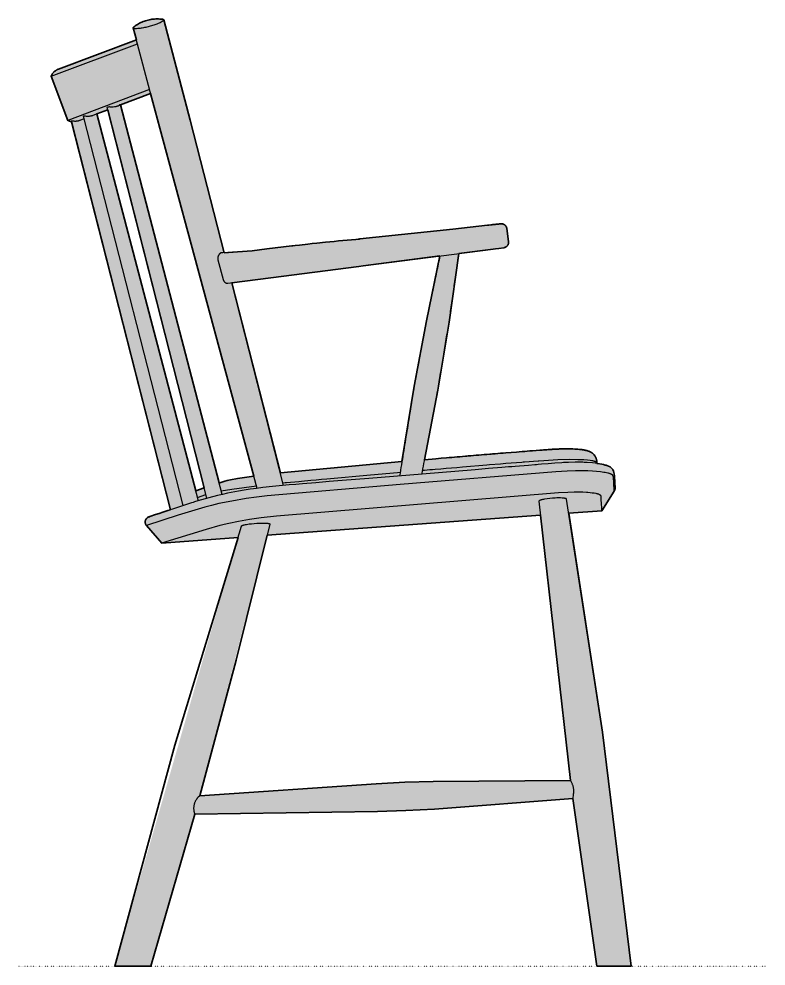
# Model space of a CAD drawing. Header units: millimetres. Extents: x 0 to 1796, y -889 to 872.
# Drawn here: x 1108 to 1796, y 0 to 872 of the extents above; entities that cross this region are included whole.
import ezdxf

# ---------------------------------------------------------------- set-up
doc = ezdxf.new("R2010")
doc.units = ezdxf.units.MM
doc.linetypes.add('Dots', pattern=[1, 0, -1])
doc.layers.add('Blocks', color=7, linetype='Continuous')
doc.layers.add('Blocks$Fill', color=7, linetype='Continuous', true_color=0xffffff)
for name, color, linetype, lineweight, true_color in [('Blocks$Inner', 7, 'Continuous', 25, 0x007f00), ('Blocks$Outline', 7, 'Continuous', 35, 0xff3f3f), ('Groud', 7, 'Dots', 25, 0x243775)]:
    doc.layers.add(name, color=color, linetype=linetype, lineweight=lineweight, true_color=true_color)

# ---------------------------------------------------------------- blocks, each defined once
blk = doc.blocks.new('J-Series 42 Dining Chair Side')
at = {"layer": 'Blocks$Fill'}
h = blk.add_hatch(color=256, dxfattribs=at)
h.paths.add_polyline_path([(201.59, 394.48), (88.18, 0), (105.17, 0), (121.41, 0), (161.91, 139.92), (356.04, 143.11), (382.21, 144.54), (509.67, 154.15), (531.73, 0), (563.4, 0), (536.75, 215.27), (505.88, 416.82), (536.2, 419.05), (547.76, 437.08), (547.84, 437.22), (547.92, 437.37), (547.99, 437.52), (548.06, 437.67), (548.12, 437.82), (548.18, 437.98), (548.23, 438.14), (548.28, 438.3), (548.32, 438.46), (548.36, 438.62), (548.39, 438.78), (548.41, 438.95), (548.43, 439.11), (548.45, 439.28), (548.46, 439.44), (548.46, 439.61), (548.46, 439.78), (548.06, 450.91), (547.69, 453.12), (547.37, 454.31), (547.28, 454.62), (547.18, 454.93), (547.06, 455.27), (546.88, 455.73), (546.37, 456.73), (546.26, 456.91), (545.23, 458.2), (544.58, 458.79), (543.86, 459.31), (542.44, 460.08), (542.31, 460.14), (541.01, 460.65), (540.27, 460.9), (539.5, 461.12), (537.89, 461.54), (536.16, 461.91), (532.26, 462.56), (531.68, 462.63), (531.67, 463.88), (531.66, 464.22), (531.64, 464.51), (531.61, 464.85), (531.57, 465.15), (531.52, 465.49), (531.45, 465.86), (531.41, 466.06), (531.36, 466.26), (531.29, 466.51), (531.22, 466.77), (531.13, 467.04), (531.04, 467.32), (530.99, 467.45), (530.88, 467.73), (530.82, 467.88), (530.68, 468.17), (530.54, 468.47), (530.39, 468.76), (530.23, 469.04), (530.06, 469.31), (529.88, 469.58), (529.08, 470.62), (528.87, 470.85), (528.65, 471.07), (528.5, 471.22), (528.35, 471.36), (528.21, 471.49), (527.99, 471.68), (527.76, 471.87), (527.54, 472.05), (527.31, 472.22), (527.08, 472.37), (526.86, 472.53), (526.63, 472.67), (526.25, 472.89), (526.05, 473), (525.68, 473.19), (524.36, 473.77), (523.75, 473.98), (523.44, 474.08), (523.16, 474.17), (522.58, 474.33), (522, 474.48), (521.42, 474.62), (520.54, 474.8), (519.02, 475.07), (517.75, 475.25), (515.73, 475.48), (513.59, 475.66), (509.74, 475.88), (505.55, 475.97), (500.17, 475.94), (492.29, 475.64), (373.24, 466.01), (395.77, 592.71), (404.77, 655.77), (446.28, 661.12), (446.45, 661.15), (446.61, 661.19), (446.78, 661.23), (446.94, 661.28), (447.11, 661.33), (447.27, 661.39), (447.42, 661.45), (447.58, 661.52), (447.73, 661.6), (447.88, 661.68), (448.03, 661.76), (448.18, 661.85), (448.32, 661.95), (448.46, 662.05), (448.59, 662.15), (448.72, 662.26), (448.85, 662.37), (448.98, 662.49), (449.1, 662.61), (449.21, 662.74), (449.32, 662.87), (449.43, 663), (449.53, 663.14), (449.63, 663.28), (449.72, 663.42), (449.81, 663.57), (449.89, 663.72), (449.97, 663.87), (450.04, 664.02), (450.11, 664.18), (450.17, 664.34), (450.22, 664.5), (450.27, 664.67), (450.32, 664.83), (450.36, 665), (450.39, 665.16), (450.42, 665.33), (450.44, 665.5), (450.46, 665.67), (450.47, 665.84), (450.47, 666.01), (450.47, 666.18), (450.46, 666.35), (450.45, 666.52), (450.43, 666.69), (448.86, 678.89), (448.83, 679.06), (448.79, 679.22), (448.75, 679.38), (448.7, 679.54), (448.65, 679.7), (448.59, 679.86), (448.53, 680.02), (448.46, 680.17), (448.39, 680.32), (448.31, 680.47), (448.23, 680.62), (448.14, 680.76), (448.05, 680.9), (447.96, 681.04), (447.85, 681.17), (447.75, 681.3), (447.64, 681.43), (447.52, 681.55), (447.4, 681.67), (447.28, 681.79), (447.16, 681.9), (447.03, 682), (446.89, 682.11), (446.75, 682.21), (446.61, 682.3), (446.47, 682.39), (446.32, 682.47), (446.17, 682.55), (446.01, 682.62), (445.86, 682.69), (445.7, 682.76), (445.54, 682.81), (445.38, 682.87), (445.22, 682.91), (445.05, 682.96), (444.88, 682.99), (444.72, 683.02), (444.55, 683.05), (444.38, 683.07), (444.21, 683.08), (444.04, 683.09), (443.87, 683.09), (443.7, 683.08), (443.53, 683.07), (443.17, 683.04), (313.63, 669.13), (313.59, 669.12), (313.03, 669.08), (251.11, 662.83), (228.14, 659.94), (201.21, 657.2), (188.7, 656.52), (133.21, 870.69), (133.19, 870.73), (133.16, 870.77), (133.13, 870.81), (133.1, 870.84), (133.07, 870.88), (133.03, 870.91), (133, 870.95), (132.97, 870.98), (132.93, 871.01), (132.89, 871.04), (132.85, 871.06), (132.81, 871.09), (132.77, 871.12), (132.73, 871.14), (132.69, 871.16), (132.65, 871.18), (132.61, 871.2), (132.56, 871.22), (132.52, 871.24), (132.47, 871.25), (132.43, 871.26), (132.38, 871.28), (132.34, 871.29), (132.29, 871.29), (132.24, 871.3), (132.2, 871.31), (132.15, 871.31), (132.1, 871.31), (132.05, 871.31), (131.95, 871.31), (130.77, 871.45), (129.57, 871.55), (128.37, 871.61), (127.17, 871.64), (125.98, 871.61), (124.78, 871.55), (123.58, 871.45), (122.39, 871.31), (121.2, 871.12), (120.03, 870.9), (118.86, 870.63), (117.7, 870.32), (116.55, 869.98), (115.41, 869.6), (114.29, 869.17), (113.18, 868.71), (112.09, 868.21), (111.01, 867.68), (109.96, 867.1), (108.93, 866.5), (107.91, 865.85), (106.92, 865.18), (105.96, 864.46), (105.91, 864.44), (105.87, 864.42), (105.83, 864.4), (105.79, 864.37), (105.75, 864.35), (105.71, 864.32), (105.68, 864.29), (105.64, 864.26), (105.6, 864.23), (105.57, 864.2), (105.54, 864.16), (105.51, 864.13), (105.47, 864.09), (105.45, 864.05), (105.42, 864.02), (105.39, 863.98), (105.37, 863.94), (105.34, 863.9), (105.32, 863.85), (105.3, 863.81), (105.28, 863.77), (105.26, 863.73), (105.24, 863.68), (105.23, 863.64), (105.22, 863.59), (105.2, 863.55), (105.19, 863.5), (105.18, 863.45), (105.18, 863.41), (105.17, 863.36), (105.17, 863.31), (108, 852.54), (35.96, 825.31), (35.59, 825.15), (35.22, 824.97), (34.86, 824.79), (34.5, 824.58), (34.15, 824.37), (33.81, 824.15), (33.48, 823.91), (33.16, 823.66), (32.84, 823.4), (32.53, 823.14), (32.23, 822.86), (31.94, 822.57), (31.67, 822.27), (31.4, 821.96), (31.14, 821.64), (30.89, 821.32), (30.66, 820.98), (30.44, 820.64), (30.22, 820.29), (30.02, 819.94), (29.84, 819.57), (29.66, 819.2), (29.5, 818.83), (44.85, 778.21), (45.22, 778.03), (45.59, 777.87), (45.97, 777.73), (46.36, 777.59), (46.74, 777.47), (47.14, 777.36), (47.53, 777.27), (47.93, 777.19), (48.34, 777.12), (48.35, 777.12), (139.34, 420.01), (119.35, 413.3), (119.5, 413.35), (119.17, 413.23), (118.77, 413.04), (118.37, 412.8), (117.98, 412.52), (117.62, 412.2), (117.28, 411.83), (116.97, 411.42), (116.71, 410.99), (116.49, 410.52), (116.43, 410.36), (116.37, 410.2), (116.32, 410.03), (116.27, 409.87), (116.23, 409.7), (116.2, 409.53), (116.17, 409.36), (116.14, 409.19), (116.13, 409.01), (116.12, 408.84), (116.11, 408.67), (116.11, 408.49), (116.12, 408.32), (116.13, 408.15), (116.15, 407.98), (116.18, 407.81), (116.21, 407.64), (116.25, 407.47), (116.29, 407.3), (116.34, 407.13), (116.39, 406.97), (116.45, 406.81), (116.52, 406.65), (116.59, 406.49), (116.67, 406.33), (116.75, 406.18), (116.84, 406.03), (116.93, 405.88), (117.02, 405.74), (117.13, 405.6), (117.23, 405.47), (117.35, 405.33), (131.32, 389.32)], flags=0)
h.paths.add_polyline_path([(170.45, 439.99), (162.6, 437.33), (71.6, 784.27), (81.79, 788.12)], flags=0)
h.paths.add_polyline_path([(216.03, 450.88), (194.64, 447.43), (191.59, 446.75), (189.39, 446.17), (184.83, 444.79), (184.17, 444.58), (93.5, 792.58), (121.05, 802.95)], flags=0)
h.paths.add_polyline_path([(195.78, 628.84), (387.33, 653.52), (363.6, 533.71), (352.36, 464.2), (240.57, 453.87)], flags=0)
h.paths.add_polyline_path([(328.8, 167.66), (166.55, 156.65), (228.25, 396.43), (479.93, 414.92), (507.49, 170.72), (354.97, 169.09)], flags=0)
at = {"layer": 'Blocks$Inner'}
for p, q in [((29.5, 818.83), (108.97, 848.86)), ((120.08, 806.64), (44.85, 778.21)), ((90.34, 791.39), (121.05, 802.95)), ((71.6, 784.27), (165, 428.16)), ((243.54, 442.26), (195.78, 628.84))]:
    blk.add_line(p, q, dxfattribs=at)
for points in [[(219.06, 439.64), (129.47, 770.98), (129.47, 770.98), (105.17, 863.31), (105.17, 863.36), (105.18, 863.41), (105.18, 863.45), (105.19, 863.5), (105.2, 863.55), (105.22, 863.59), (105.23, 863.64), (105.24, 863.68), (105.26, 863.73), (105.28, 863.77), (105.3, 863.81), (105.32, 863.85), (105.34, 863.9), (105.37, 863.94), (105.39, 863.98), (105.42, 864.02), (105.45, 864.05), (105.47, 864.09), (105.51, 864.13), (105.54, 864.16), (105.57, 864.2), (105.6, 864.23), (105.64, 864.26), (105.68, 864.29), (105.71, 864.32), (105.75, 864.35), (105.79, 864.37), (105.83, 864.4), (105.87, 864.42), (105.91, 864.44), (105.96, 864.46), (106.92, 865.18), (107.91, 865.85), (108.93, 866.5), (109.96, 867.1), (111.01, 867.68), (112.09, 868.21), (113.18, 868.71), (114.29, 869.17), (115.41, 869.6), (116.55, 869.98), (117.7, 870.32), (118.86, 870.63), (120.03, 870.9), (121.2, 871.12), (122.39, 871.31), (123.58, 871.45), (124.78, 871.55), (125.98, 871.61), (127.17, 871.64), (128.37, 871.61), (129.57, 871.55), (130.77, 871.45), (131.95, 871.31), (132.01, 871.31), (132.05, 871.31), (132.1, 871.31), (132.15, 871.31), (132.2, 871.31), (132.24, 871.3), (132.29, 871.29), (132.34, 871.29), (132.38, 871.28), (132.43, 871.26), (132.47, 871.25), (132.52, 871.24), (132.56, 871.22), (132.61, 871.2), (132.65, 871.18), (132.69, 871.16), (132.73, 871.14), (132.77, 871.12), (132.81, 871.09), (132.85, 871.06), (132.89, 871.04), (132.93, 871.01), (132.97, 870.98), (133, 870.95), (133.03, 870.91), (133.07, 870.88), (133.1, 870.84), (133.13, 870.81), (133.16, 870.77), (133.19, 870.73), (133.21, 870.69), (157.51, 778.36), (157.51, 778.36), (188.71, 656.47)], [(108, 852.54), (36.34, 825.47), (35.96, 825.31), (35.59, 825.15), (35.22, 824.97), (34.86, 824.79), (34.5, 824.58), (34.15, 824.37), (33.81, 824.15), (33.48, 823.91), (33.16, 823.66), (32.84, 823.4), (32.53, 823.14), (32.23, 822.86), (31.94, 822.57), (31.67, 822.27), (31.4, 821.96), (31.14, 821.64), (30.89, 821.32), (30.66, 820.98), (30.44, 820.64), (30.22, 820.29), (30.02, 819.94), (29.84, 819.57), (29.66, 819.2), (29.5, 818.83), (44.85, 778.21), (45.22, 778.03), (45.59, 777.87), (45.97, 777.73), (46.36, 777.59), (46.74, 777.47), (47.14, 777.36), (47.53, 777.27), (47.93, 777.19), (48.34, 777.12), (48.74, 777.06)], [(59.68, 781.72), (59.66, 781.73), (59.63, 781.74), (59.61, 781.75), (59.59, 781.76), (59.56, 781.78), (59.54, 781.79), (59.52, 781.8), (59.5, 781.82), (59.48, 781.83), (59.46, 781.85), (59.44, 781.87), (59.42, 781.88), (59.4, 781.9), (59.39, 781.92), (59.37, 781.94), (59.35, 781.96), (59.34, 781.98), (59.32, 782), (59.31, 782.03), (59.29, 782.05), (59.28, 782.07), (59.27, 782.09), (59.27, 782.1), (59.27, 782.1), (59.27, 782.11), (59.27, 782.11), (59.27, 782.12), (59.27, 782.12), (59.27, 782.12), (59.27, 782.13), (59.27, 782.13), (59.27, 782.14), (59.27, 782.14), (59.27, 782.14), (59.27, 782.15), (59.27, 782.15), (59.27, 782.16), (59.27, 782.16), (59.27, 782.16), (59.27, 782.16), (59.27, 782.17), (59.27, 782.17), (59.28, 782.17), (59.28, 782.18), (59.28, 782.18), (59.28, 782.18), (59.28, 782.18), (59.28, 782.19), (59.28, 782.19), (59.29, 782.19), (59.29, 782.19), (59.29, 782.2), (59.29, 782.2), (59.29, 782.2), (59.29, 782.2), (59.3, 782.21), (59.3, 782.21), (59.3, 782.21), (59.3, 782.21), (59.3, 782.22), (59.31, 782.22), (59.31, 782.22), (59.31, 782.22), (59.31, 782.23), (59.32, 782.23), (59.32, 782.24), (59.33, 782.24), (59.34, 782.24), (59.34, 782.25), (59.35, 782.25), (59.36, 782.26), (59.36, 782.26), (59.37, 782.27), (59.38, 782.27), (59.39, 782.27), (59.39, 782.28), (59.4, 782.28), (59.41, 782.28), (59.42, 782.29), (59.44, 782.29), (59.46, 782.3), (59.48, 782.31), (59.5, 782.31), (59.52, 782.32), (59.55, 782.32), (59.57, 782.33), (59.6, 782.33), (59.65, 782.34), (59.71, 782.35), (59.78, 782.35), (59.85, 782.36), (59.92, 782.36), (60.07, 782.36), (60.24, 782.36), (60.62, 782.35), (61.04, 782.33), (61.81, 782.27), (62.58, 782.24), (63.35, 782.24), (64.13, 782.26), (64.9, 782.3), (65.66, 782.38), (66.05, 782.43), (66.44, 782.5), (66.82, 782.58), (67.2, 782.68), (67.58, 782.78), (67.96, 782.9), (68.33, 783.03), (81.89, 788.16)], [(172.87, 430.49), (81.27, 790.17), (81.33, 790.47), (81.34, 790.49), (81.35, 790.5), (81.36, 790.51), (81.37, 790.52), (81.38, 790.53), (81.39, 790.54), (81.4, 790.55), (81.41, 790.56), (81.42, 790.57), (81.43, 790.58), (81.44, 790.58), (81.45, 790.59), (81.47, 790.6), (81.49, 790.62), (81.51, 790.63), (81.54, 790.65), (81.56, 790.66), (81.59, 790.67), (81.61, 790.68), (81.64, 790.7), (81.67, 790.71), (81.7, 790.72), (81.73, 790.73), (81.76, 790.74), (81.79, 790.75), (81.83, 790.76), (81.9, 790.78), (81.97, 790.8), (82.05, 790.81), (82.13, 790.83), (82.22, 790.84), (82.31, 790.85), (82.4, 790.86), (82.5, 790.87), (82.7, 790.89), (82.92, 790.9), (83.39, 790.91), (83.89, 790.9), (84.87, 790.87), (85.84, 790.87), (86.82, 790.9), (87.79, 790.97), (88.76, 791.06), (89.1, 791.11), (89.44, 791.17), (89.78, 791.24), (90.11, 791.33), (90.44, 791.42), (90.77, 791.52), (91.1, 791.64), (91.29, 791.71), (91.48, 791.79), (91.66, 791.87), (91.85, 791.97), (92.03, 792.06), (92.2, 792.17), (92.38, 792.28), (92.54, 792.4), (92.61, 792.44), (92.67, 792.49), (92.73, 792.53), (92.79, 792.58), (92.84, 792.64), (92.9, 792.69), (92.95, 792.75), (93, 792.8), (93.05, 792.86), (93.1, 792.93), (93.14, 792.99), (93.18, 793.05), (93.22, 793.12)], [(186.92, 434.02), (93.5, 792.58)], [(139.34, 420.01), (48.13, 777.99), (48.51, 777.99), (49.17, 777.89), (49.83, 777.81), (50.49, 777.75), (51.16, 777.71), (51.82, 777.69), (52.24, 777.69), (52.65, 777.71), (53.06, 777.75), (53.48, 777.79), (53.89, 777.85), (54.29, 777.92), (54.7, 778.01), (55.1, 778.11), (55.5, 778.22), (55.9, 778.34), (56.29, 778.48), (60.12, 779.93)], [(151.15, 423.8), (59.27, 782.09)], [(531.68, 462.63), (531.68, 462.9), (531.68, 463.26), (531.68, 463.45), (531.68, 463.56), (531.68, 463.66), (531.67, 463.88), (531.67, 464.03), (531.66, 464.22), (531.65, 464.36), (531.64, 464.51), (531.62, 464.67), (531.61, 464.85), (531.57, 465.15), (531.52, 465.49), (531.45, 465.86), (531.41, 466.06), (531.36, 466.26), (531.29, 466.51), (531.22, 466.77), (531.13, 467.04), (531.04, 467.32), (530.99, 467.45), (530.94, 467.58), (530.88, 467.73), (530.88, 467.73), (530.82, 467.88), (530.68, 468.17), (530.54, 468.47), (530.39, 468.76), (530.23, 469.04), (530.06, 469.31), (529.88, 469.58), (529.08, 470.62), (528.87, 470.85), (528.65, 471.07), (528.5, 471.22), (528.35, 471.36), (528.21, 471.49), (527.99, 471.68), (527.76, 471.87), (527.54, 472.05), (527.31, 472.22), (527.08, 472.37), (526.86, 472.53), (526.74, 472.6), (526.63, 472.67), (526.53, 472.73), (526.44, 472.78), (526.25, 472.89), (526.05, 473), (525.68, 473.19), (524.36, 473.77), (523.75, 473.98), (523.44, 474.08), (523.16, 474.17), (522.58, 474.33), (522, 474.48), (521.42, 474.62), (520.84, 474.74), (520.54, 474.8), (520.24, 474.86), (519.64, 474.97), (519.02, 475.07), (518.71, 475.11), (518.39, 475.16), (517.75, 475.25), (517.09, 475.33), (515.73, 475.48), (514.32, 475.61), (513.59, 475.66), (512.85, 475.72), (512.47, 475.74), (512.1, 475.76), (511.91, 475.77), (511.72, 475.78), (511.52, 475.8), (511.32, 475.81), (509.74, 475.88), (508.1, 475.93), (507.26, 475.95), (506.41, 475.96), (505.55, 475.97), (504.68, 475.98), (503.8, 475.98), (502.9, 475.98), (502.68, 475.98), (502.46, 475.97), (502.24, 475.97), (502.02, 475.97), (501.79, 475.97), (501.56, 475.96), (501.33, 475.96), (501.1, 475.96), (500.63, 475.95), (500.17, 475.94), (499.23, 475.92), (498.27, 475.89), (497.31, 475.86), (496.32, 475.82), (495.33, 475.78), (494.32, 475.74), (493.31, 475.69), (492.29, 475.64), (491.26, 475.58), (491, 475.56), (490.22, 475.52), (489.67, 475.49), (489.13, 475.45), (488.03, 475.38), (486.92, 475.3), (485.77, 475.22), (484.63, 475.14), (483.65, 475.07), (482.67, 475), (481.3, 474.89), (479.94, 474.79), (479.35, 474.74), (472.46, 474.21), (469.94, 474.02), (467.66, 473.84), (465.37, 473.67), (464.77, 473.62), (462.84, 473.47), (460.36, 473.27), (457.89, 473.07), (452.95, 472.68), (447.93, 472.27), (445.47, 472.07), (443.02, 471.87), (440.56, 471.67), (438.11, 471.47), (435.65, 471.27), (434.37, 471.17), (433.09, 471.06), (430.61, 470.86), (428.12, 470.65), (425.64, 470.44), (423.16, 470.24), (420.67, 470.03), (418.19, 469.82), (415.71, 469.62), (413.22, 469.41), (411.97, 469.3), (410.71, 469.2), (408.2, 468.99), (405.75, 468.78), (403.29, 468.57), (400.83, 468.36), (398.38, 468.16), (397.15, 468.05), (395.92, 467.95), (393.36, 467.73), (388.39, 467.31), (383.43, 466.88), (373.24, 466.01)], [(131.32, 389.32), (131.49, 389.37), (172.47, 402.19), (185.16, 405.79), (188.91, 406.73), (192.96, 407.67), (201.95, 409.48), (211.99, 411.22), (222.74, 412.81), (237.06, 414.49), (496.33, 435.71), (505.08, 436.24), (510.74, 436.4), (513.49, 436.42), (518.66, 436.32), (522.25, 436.15), (523.37, 436.07), (525.46, 435.87), (527.38, 435.64), (529.12, 435.38), (530.72, 435.09), (531.44, 434.94), (532.11, 434.78), (532.41, 434.7), (532.71, 434.61), (532.98, 434.53), (533.23, 434.44), (533.47, 434.35), (533.58, 434.3), (533.69, 434.25), (533.79, 434.2), (533.89, 434.16), (533.98, 434.11), (534.07, 434.06), (534.15, 434.01), (534.23, 433.96), (534.3, 433.91), (534.37, 433.86), (534.44, 433.8), (534.5, 433.75), (534.56, 433.7), (534.62, 433.65), (534.67, 433.6), (534.72, 433.55), (534.77, 433.49), (534.81, 433.44), (534.86, 433.39), (534.89, 433.34), (534.93, 433.28), (534.96, 433.23), (535, 433.18), (535.03, 433.13), (535.06, 433.07), (535.08, 433.02), (535.11, 432.97), (535.13, 432.91), (535.15, 432.86), (535.17, 432.81), (535.19, 432.75), (535.2, 432.7), (535.22, 432.65), (535.23, 432.6), (535.25, 432.54), (535.26, 432.49), (535.27, 432.44), (535.28, 432.38), (535.29, 432.33), (535.29, 432.28), (535.31, 432.17), (535.32, 432.07), (535.32, 431.96), (535.33, 431.86), (535.33, 431.75), (535.33, 431.55), (535.31, 431.13), (535.3, 430.63), (535.3, 430.12), (535.31, 429.61), (535.34, 429.11), (535.39, 428.6), (535.46, 428.1), (535.6, 426.75), (536.04, 420.35), (536.08, 419.87), (536.13, 419.5), (536.16, 419.24), (536.18, 419.15), (536.19, 419.09), (536.19, 419.07), (536.2, 419.07), (536.2, 419.06), (536.2, 419.06), (536.2, 419.05), (536.2, 419.05), (547.67, 436.94), (547.76, 437.08), (547.84, 437.22), (547.92, 437.37), (547.99, 437.52), (548.06, 437.67), (548.12, 437.82), (548.18, 437.98), (548.23, 438.14), (548.28, 438.3), (548.32, 438.46), (548.36, 438.62), (548.39, 438.78), (548.41, 438.95), (548.43, 439.11), (548.45, 439.28), (548.46, 439.44), (548.46, 439.61), (548.46, 439.78), (548.06, 450.91), (547.69, 453.12), (547.37, 454.31), (547.28, 454.62), (547.18, 454.93), (547.06, 455.27), (546.88, 455.73), (546.37, 456.73), (546.26, 456.91), (545.23, 458.2), (544.58, 458.79), (543.86, 459.31), (542.44, 460.08), (542.31, 460.14), (541.01, 460.65), (540.27, 460.9), (539.5, 461.12), (537.89, 461.54), (536.16, 461.91), (532.26, 462.56), (531.19, 462.7), (530.08, 462.83), (527.78, 463.06), (522.81, 463.42), (520.15, 463.54), (518.78, 463.59), (517.38, 463.63), (511.6, 463.67), (505.58, 463.55), (504.03, 463.49), (502.47, 463.43), (500.91, 463.35), (499.35, 463.26), (493.16, 462.84), (487.01, 462.35), (480.89, 461.83), (477.84, 461.56), (476.32, 461.43), (474.79, 461.3), (468.69, 460.79), (456.47, 459.8), (453.41, 459.56), (450.35, 459.31), (444.23, 458.81), (432, 457.8), (419.78, 456.8), (370.87, 452.79), (321.96, 448.79), (297.5, 446.79), (285.27, 445.79), (279.16, 445.29), (273.04, 444.79), (260.81, 443.79), (257.75, 443.54), (254.7, 443.29), (248.57, 442.78), (236.37, 441.67), (230.34, 441.04), (227.36, 440.7), (224.39, 440.34), (218.54, 439.57), (215.65, 439.16), (212.8, 438.74), (207.28, 437.88), (201.97, 436.97), (191.92, 435.08), (187.2, 434.08), (182.76, 433.07), (174.78, 431.04), (171.19, 430.04), (167.82, 429.05), (164.65, 428.08), (161.65, 427.14), (160.2, 426.68), (158.78, 426.23), (156, 425.35), (145.72, 422.07), (141.14, 420.6), (136.98, 419.24), (133.25, 418.01), (131.55, 417.44), (129.97, 416.91), (124.77, 415.15), (121.33, 413.98), (119.65, 413.41), (119.59, 413.39), (119.55, 413.37), (119.51, 413.36), (119.49, 413.35), (119.48, 413.35), (119.46, 413.34), (119.35, 413.3), (119.58, 413.38), (119.98, 413.49), (120.37, 413.56), (120.75, 413.61)], [(352.36, 464.2), (240.57, 453.87)], [(531.68, 463.63), (531.61, 463.67), (531.57, 463.7), (531.53, 463.73), (531.48, 463.77), (531.42, 463.8), (531.36, 463.83), (531.3, 463.87), (531.23, 463.91), (531.18, 463.93), (531.08, 463.98), (530.97, 464.03), (530.86, 464.07), (530.75, 464.12), (530.64, 464.16), (530.46, 464.23), (530.2, 464.31), (529.93, 464.39), (529.64, 464.47), (529.34, 464.55), (528.69, 464.7), (527.97, 464.84), (527.03, 465), (525.42, 465.23), (523.24, 465.47), (519.79, 465.74), (514.3, 465.98), (506.21, 466.07), (495.66, 465.83), (482.89, 465.1), (478.36, 464.76), (477.72, 464.71), (465.11, 463.74), (463.87, 463.65), (462.64, 463.55), (452.95, 462.79), (447.9, 462.38), (442.96, 461.98), (432.97, 461.16), (430.47, 460.96), (408.01, 459.09), (403.02, 458.67), (393.05, 457.82), (388.06, 457.4), (383.08, 456.98), (380.58, 456.76), (378.09, 456.55), (373.11, 456.12), (371.13, 455.95)], [(547.67, 436.94), (547.67, 436.94), (547.67, 436.94), (547.67, 436.94), (547.67, 436.95), (547.66, 436.98), (547.65, 437.1), (547.6, 437.52), (547.53, 438.24), (546.88, 450.34), (546.88, 450.36), (546.88, 450.36), (546.87, 450.37), (546.87, 450.38), (546.87, 450.39), (546.87, 450.41), (546.85, 450.5), (546.8, 450.69), (546.78, 450.73), (546.77, 450.78), (546.75, 450.82), (546.74, 450.87), (546.72, 450.91), (546.7, 450.96), (546.68, 451.01), (546.66, 451.05), (546.64, 451.1), (546.62, 451.14), (546.59, 451.19), (546.57, 451.23), (546.54, 451.28), (546.51, 451.32), (546.48, 451.37), (546.45, 451.41), (546.42, 451.46), (546.38, 451.5), (546.34, 451.55), (546.31, 451.59), (546.27, 451.63), (546.23, 451.68), (546.18, 451.72), (546.14, 451.77), (546.09, 451.81), (546.05, 451.85), (546, 451.9), (545.95, 451.94), (545.89, 451.98), (545.84, 452.03), (545.78, 452.07), (545.72, 452.11), (545.66, 452.15), (545.53, 452.24), (545.4, 452.32), (545.25, 452.4), (545.1, 452.48), (544.94, 452.56), (544.77, 452.64), (544.59, 452.72), (544.41, 452.8), (544.21, 452.88), (543.8, 453.03), (543.36, 453.18), (542.89, 453.32), (542.39, 453.46), (541.86, 453.6), (540.71, 453.87), (539.45, 454.13), (538.07, 454.37), (536.58, 454.6), (534.99, 454.81), (531.52, 455.18), (527.69, 455.46), (523.49, 455.66), (519.03, 455.77), (511.95, 455.76), (504.41, 455.52), (494.1, 454.87), (350.84, 443.23), (228.26, 432.79), (218.41, 431.57), (209.05, 430.22), (195.86, 427.98), (184.01, 425.61), (177.09, 423.99), (170.92, 422.35), (146.59, 414.93), (117.35, 405.33), (117.23, 405.47), (117.13, 405.6), (117.02, 405.74), (116.93, 405.88), (116.84, 406.03), (116.75, 406.18), (116.67, 406.33), (116.59, 406.49), (116.52, 406.65), (116.45, 406.81), (116.39, 406.97), (116.34, 407.13), (116.29, 407.3), (116.25, 407.47), (116.21, 407.64), (116.18, 407.81), (116.15, 407.98), (116.13, 408.15), (116.12, 408.32), (116.11, 408.49), (116.11, 408.67), (116.12, 408.84), (116.13, 409.01), (116.14, 409.19), (116.17, 409.36), (116.2, 409.53), (116.23, 409.7), (116.27, 409.87), (116.32, 410.03), (116.37, 410.2), (116.43, 410.36), (116.49, 410.52), (116.71, 410.99), (116.97, 411.42), (117.28, 411.83), (117.62, 412.2), (117.98, 412.52), (118.37, 412.8), (118.77, 413.04), (119.17, 413.23), (119.54, 413.37), (119.51, 413.36), (119.51, 413.36)], [(350.74, 454.18), (348.21, 453.96), (323.33, 451.78), (283.38, 448.19), (278.42, 447.73), (273.46, 447.27), (268.45, 446.81), (259.88, 446.01), (257.38, 445.77), (246.28, 444.7), (245.97, 444.66), (245.65, 444.63), (245.36, 444.6), (245.07, 444.58), (243, 444.37)], [(216.03, 450.88), (201, 448.61), (194.64, 447.43), (191.59, 446.75), (189.39, 446.17), (184.83, 444.79), (184.17, 444.58)], [(170.45, 439.99), (162.6, 437.33)], [(218.64, 441.66), (218.56, 441.65), (195.91, 438.62), (195.78, 438.6), (186.14, 437)], [(509.67, 154.15), (531.73, 0), (563.4, 0), (536.75, 215.27), (503.91, 429.68), (503.91, 429.69), (503.91, 429.69), (503.91, 429.7), (503.9, 429.71), (503.9, 429.72), (503.9, 429.73), (503.89, 429.74), (503.89, 429.75), (503.89, 429.75), (503.88, 429.76), (503.88, 429.77), (503.88, 429.77), (503.88, 429.78), (503.87, 429.78), (503.87, 429.79), (503.86, 429.8), (503.85, 429.81), (503.85, 429.82), (503.84, 429.83), (503.83, 429.84), (503.82, 429.85), (503.81, 429.86), (503.8, 429.87), (503.79, 429.89), (503.78, 429.9), (503.77, 429.91), (503.75, 429.92), (503.74, 429.93), (503.73, 429.94), (503.71, 429.95), (503.7, 429.96), (503.68, 429.97), (503.65, 429.99), (503.62, 430.01), (503.58, 430.03), (503.55, 430.05), (503.51, 430.07), (503.47, 430.09), (503.42, 430.11), (503.38, 430.13), (503.33, 430.15), (503.28, 430.17), (503.18, 430.2), (503.07, 430.24), (502.95, 430.28), (502.83, 430.31), (502.7, 430.34), (502.56, 430.38), (502.3, 430.43), (502.03, 430.48), (501.74, 430.53), (501.43, 430.57), (499.81, 430.71), (498.18, 430.8), (496.54, 430.83), (494.91, 430.82), (493.28, 430.75), (490.86, 430.6), (488.45, 430.38), (486.04, 430.08), (483.65, 429.7), (482.66, 429.51), (481.77, 429.31), (480.96, 429.1), (480.6, 429), (480.26, 428.9), (479.95, 428.79), (479.66, 428.69), (479.53, 428.63), (479.41, 428.58), (479.29, 428.53), (479.19, 428.48), (479.08, 428.42), (478.99, 428.37), (478.95, 428.35), (478.91, 428.32), (478.87, 428.3), (478.83, 428.27), (478.79, 428.25), (478.76, 428.22), (478.72, 428.2), (478.69, 428.17), (478.67, 428.15), (478.64, 428.12), (478.63, 428.11), (478.61, 428.1), (478.6, 428.08), (478.59, 428.07), (478.47, 427.79), (507.49, 170.72), (507.76, 170.24), (508.68, 168.38), (508.92, 167.81), (509.14, 167.24), (509.34, 166.67), (509.52, 166.08), (509.67, 165.49), (509.81, 164.89), (509.93, 164.29), (510.03, 163.69), (510.1, 163.08), (510.16, 162.48), (510.19, 161.62), (510.2, 160.77), (510.18, 159.91), (510.13, 159.06), (510.05, 158.21), (509.95, 157.36), (509.83, 156.52), (509.7, 155.55), (509.66, 155.21), (509.63, 154.92), (509.63, 154.79), (509.62, 154.67), (509.62, 154.62), (509.62, 154.57), (509.62, 154.52), (509.63, 154.47), (509.63, 154.43), (509.63, 154.41), (509.64, 154.39), (509.64, 154.37), (509.64, 154.35), (509.65, 154.34), (509.65, 154.32), (509.65, 154.31), (509.66, 154.29), (509.66, 154.28), (509.66, 154.27), (509.67, 154.26), (509.67, 154.26), (509.67, 154.25), (509.67, 154.25), (509.68, 154.24), (509.68, 154.23), (509.68, 154.23), (509.68, 154.22), (509.69, 154.22), (509.69, 154.22), (509.69, 154.21), (509.69, 154.21), (509.7, 154.21), (509.7, 154.2), (509.7, 154.2), (509.7, 154.2), (509.71, 154.19), (509.71, 154.19), (509.71, 154.19), (509.72, 154.19), (509.72, 154.18), (509.72, 154.18), (509.72, 154.18), (509.78, 154.16), (509.78, 154.16), (382.21, 144.54), (356.04, 143.11), (329.84, 142.38), (161.91, 139.92), (161.8, 140.19), (161.7, 140.47), (161.61, 140.76), (161.53, 141.04), (161.46, 141.33), (161.4, 141.62), (161.34, 141.91), (161.3, 142.21), (161.21, 142.74), (161.14, 143.27), (161.08, 143.8), (161.04, 144.34), (161.02, 144.88), (161.02, 145.42), (161.03, 145.95), (161.06, 146.49), (161.11, 147.03), (161.18, 147.56), (161.26, 148.09), (161.37, 148.59), (161.49, 149.08), (161.63, 149.58), (161.78, 150.06), (161.95, 150.54), (162.14, 151.02), (162.34, 151.49), (162.55, 151.95), (162.78, 152.4), (163.03, 152.85), (163.29, 153.29), (163.56, 153.72), (163.85, 154.14), (164.05, 154.42), (164.25, 154.69), (164.45, 154.94), (164.65, 155.18), (164.84, 155.4), (165.02, 155.61), (165.21, 155.8), (165.38, 155.98), (165.54, 156.13), (165.62, 156.2), (165.7, 156.27), (165.77, 156.33), (165.84, 156.39), (165.91, 156.44), (165.98, 156.48), (166.01, 156.5), (166.04, 156.52), (166.07, 156.54), (166.1, 156.55), (166.12, 156.57), (166.15, 156.58), (166.18, 156.59), (166.19, 156.6), (166.2, 156.6), (166.22, 156.61), (166.23, 156.62), (166.25, 156.62), (166.26, 156.62), (166.26, 156.63), (166.27, 156.63), (166.28, 156.63), (166.28, 156.63), (166.29, 156.63), (166.3, 156.63), (166.3, 156.63), (166.31, 156.63), (166.32, 156.63), (328.8, 167.66), (354.97, 169.09), (381.16, 169.82), (507.49, 170.72)], [(164.17, 431.32), (172, 433.92)], [(505.88, 416.82), (536.2, 419.05)], [(228.25, 396.43), (479.93, 414.92)], [(161.91, 139.92), (121.41, 0), (105.17, 0), (88.18, 0), (143.53, 203.33), (204.77, 404.95), (204.79, 404.99), (204.79, 405), (204.8, 405), (204.8, 405.01), (204.8, 405.02), (204.81, 405.03), (204.82, 405.04), (204.82, 405.05), (204.83, 405.06), (204.84, 405.07), (204.85, 405.08), (204.86, 405.09), (204.87, 405.1), (204.88, 405.11), (204.89, 405.12), (204.91, 405.13), (204.92, 405.15), (204.93, 405.16), (204.94, 405.17), (204.97, 405.19), (205, 405.21), (205.04, 405.23), (205.07, 405.26), (205.11, 405.28), (205.15, 405.3), (205.19, 405.32), (205.23, 405.35), (205.33, 405.39), (205.43, 405.44), (205.54, 405.49), (205.66, 405.53), (205.78, 405.58), (205.91, 405.63), (206.2, 405.72), (206.52, 405.82), (206.86, 405.91), (207.63, 406.1), (208.49, 406.29), (209.44, 406.47), (211.77, 406.83), (214.1, 407.13), (216.44, 407.36), (218.79, 407.53), (220.97, 407.65), (223.14, 407.71), (225.32, 407.7), (227.5, 407.61), (228.29, 407.55), (228.66, 407.51), (228.99, 407.47), (229.31, 407.42), (229.59, 407.37), (229.72, 407.34), (229.85, 407.31), (229.96, 407.28), (230.07, 407.25), (230.18, 407.22), (230.27, 407.19), (230.32, 407.18), (230.36, 407.16), (230.4, 407.15), (230.44, 407.13), (230.48, 407.11), (230.51, 407.1), (230.54, 407.08), (230.57, 407.06), (230.6, 407.04), (230.62, 407.04), (230.63, 407.03), (230.64, 407.02), (230.66, 407.01), (230.67, 407), (230.68, 406.99), (230.69, 406.98), (230.7, 406.98), (230.71, 406.97), (230.71, 406.96), (230.72, 406.95), (230.73, 406.95), (230.74, 406.94), (230.74, 406.93), (230.75, 406.92), (230.76, 406.91), (230.76, 406.91), (230.77, 406.9), (230.77, 406.89), (230.77, 406.89), (230.78, 406.88), (230.78, 406.88), (230.78, 406.88), (230.78, 406.87), (230.78, 406.87), (230.79, 406.86), (230.79, 406.86), (230.79, 406.86), (230.79, 406.85), (230.79, 406.85), (230.79, 406.84), (230.79, 406.84), (230.8, 406.84), (230.8, 406.83), (230.8, 406.83), (230.8, 406.82), (230.8, 406.82), (230.8, 406.82), (230.8, 406.81), (230.8, 406.81), (230.8, 406.8), (230.8, 406.8), (230.8, 406.8), (230.8, 406.79), (230.8, 406.79), (230.8, 406.78), (230.8, 406.78), (230.8, 406.77), (230.8, 406.77), (230.8, 406.77), (230.8, 406.76), (230.8, 406.76), (230.8, 406.75), (230.8, 406.75), (230.8, 406.75), (230.8, 406.74), (230.8, 406.74), (199.79, 281.41), (166.55, 156.65)], [(117.34, 405.33), (131.32, 389.32), (201.59, 394.48)]]:
    blk.add_lwpolyline(points, dxfattribs=at)
blk.add_lwpolyline([(228.14, 659.94), (214.69, 658.35), (201.21, 657.2), (187.7, 656.47), (186.36, 656.42), (186.32, 656.42), (186.28, 656.41), (186.24, 656.41), (186.2, 656.4), (186.16, 656.4), (186.12, 656.39), (186.08, 656.38), (186.04, 656.37), (186, 656.36), (185.96, 656.35), (185.92, 656.34), (185.88, 656.33), (185.84, 656.31), (185.8, 656.3), (185.76, 656.28), (185.72, 656.26), (185.67, 656.24), (185.63, 656.23), (185.59, 656.2), (185.55, 656.18), (185.51, 656.16), (185.47, 656.14), (185.38, 656.09), (185.3, 656.03), (185.22, 655.98), (185.13, 655.92), (185.05, 655.85), (184.97, 655.78), (184.89, 655.71), (184.8, 655.64), (184.72, 655.56), (184.64, 655.48), (184.56, 655.39), (184.48, 655.31), (184.4, 655.21), (184.33, 655.12), (184.25, 655.02), (184.17, 654.92), (184.1, 654.82), (184.03, 654.72), (183.95, 654.61), (183.88, 654.5), (183.82, 654.39), (183.75, 654.27), (183.68, 654.16), (183.62, 654.04), (183.56, 653.91), (183.5, 653.79), (183.44, 653.66), (183.39, 653.53), (183.33, 653.41), (183.28, 653.27), (183.24, 653.14), (183.19, 653.01), (183.15, 652.87), (183.11, 652.73), (183.08, 652.59), (183.05, 652.45), (183.02, 652.31), (182.99, 652.17), (182.97, 652.02), (182.95, 651.88), (182.94, 651.74), (182.93, 651.59), (182.92, 651.45), (182.92, 651.3), (182.92, 651.16), (182.93, 651.01), (182.94, 650.87), (182.95, 650.72), (182.97, 650.58), (183, 650.43), (183.02, 650.29), (183.06, 650.15), (183.09, 650.01), (187.89, 631.84), (187.91, 631.74), (187.94, 631.64), (187.98, 631.53), (188.01, 631.43), (188.05, 631.33), (188.09, 631.23), (188.13, 631.14), (188.17, 631.04), (188.21, 630.94), (188.26, 630.85), (188.31, 630.76), (188.36, 630.66), (188.41, 630.57), (188.47, 630.48), (188.52, 630.4), (188.58, 630.31), (188.64, 630.23), (188.7, 630.14), (188.76, 630.06), (188.82, 629.98), (188.89, 629.91), (188.95, 629.83), (189.02, 629.76), (189.09, 629.69), (189.16, 629.61), (189.23, 629.55), (189.3, 629.48), (189.38, 629.41), (189.45, 629.35), (189.52, 629.29), (189.6, 629.23), (189.68, 629.17), (189.75, 629.11), (189.83, 629.06), (189.91, 629.01), (189.99, 628.96), (190.06, 628.91), (190.14, 628.86), (190.22, 628.82), (190.3, 628.78), (190.38, 628.74), (190.47, 628.7), (190.55, 628.66), (190.63, 628.63), (190.71, 628.59), (190.79, 628.56), (190.87, 628.54), (190.95, 628.51), (191.03, 628.49), (191.11, 628.46), (191.19, 628.44), (191.27, 628.43), (191.35, 628.41), (191.43, 628.4), (191.51, 628.39), (191.59, 628.38), (191.67, 628.37), (191.75, 628.36), (191.82, 628.36), (191.9, 628.36), (191.98, 628.36), (192.05, 628.37), (192.13, 628.37), (192.2, 628.38), (231.68, 633.47), (312.78, 643.92), (316.64, 644.41), (436.21, 659.82), (438.57, 660.12), (441.63, 660.52), (446.11, 661.1), (446.28, 661.12), (446.45, 661.15), (446.61, 661.19), (446.78, 661.23), (446.94, 661.28), (447.11, 661.33), (447.27, 661.39), (447.42, 661.45), (447.58, 661.52), (447.73, 661.6), (447.88, 661.68), (448.03, 661.76), (448.18, 661.85), (448.32, 661.95), (448.46, 662.05), (448.59, 662.15), (448.72, 662.26), (448.85, 662.37), (448.98, 662.49), (449.1, 662.61), (449.21, 662.74), (449.32, 662.87), (449.43, 663), (449.53, 663.14), (449.63, 663.28), (449.72, 663.42), (449.81, 663.57), (449.89, 663.72), (449.97, 663.87), (450.04, 664.02), (450.11, 664.18), (450.17, 664.34), (450.22, 664.5), (450.27, 664.67), (450.32, 664.83), (450.36, 665), (450.39, 665.16), (450.42, 665.33), (450.44, 665.5), (450.46, 665.67), (450.47, 665.84), (450.47, 666.01), (450.47, 666.18), (450.46, 666.35), (450.45, 666.52), (450.43, 666.69), (448.88, 678.72), (448.86, 678.89), (448.83, 679.06), (448.79, 679.22), (448.75, 679.38), (448.7, 679.54), (448.65, 679.7), (448.59, 679.86), (448.53, 680.02), (448.46, 680.17), (448.39, 680.32), (448.31, 680.47), (448.23, 680.62), (448.14, 680.76), (448.05, 680.9), (447.96, 681.04), (447.85, 681.17), (447.75, 681.3), (447.64, 681.43), (447.52, 681.55), (447.4, 681.67), (447.28, 681.79), (447.16, 681.9), (447.03, 682), (446.89, 682.11), (446.75, 682.21), (446.61, 682.3), (446.47, 682.39), (446.32, 682.47), (446.17, 682.55), (446.01, 682.62), (445.86, 682.69), (445.7, 682.76), (445.54, 682.81), (445.38, 682.87), (445.22, 682.91), (445.05, 682.96), (444.88, 682.99), (444.72, 683.02), (444.55, 683.05), (444.38, 683.07), (444.21, 683.08), (444.04, 683.09), (443.87, 683.09), (443.7, 683.08), (443.53, 683.07), (443.36, 683.06), (443.17, 683.04), (442.93, 683.02), (442.28, 682.96), (441.87, 682.92), (441.4, 682.87), (440.29, 682.76), (438.98, 682.63), (438.26, 682.55), (437.49, 682.48), (435.86, 682.31), (434.99, 682.22), (434.09, 682.13), (432.23, 681.94), (431.07, 681.83), (399.05, 678.05), (313.63, 669.13), (313.59, 669.12), (313.03, 669.08), (312.04, 668.99), (310.07, 668.8), (306.1, 668.44), (298.11, 667.69), (294.09, 667.3), (290.05, 666.91), (281.98, 666.12), (273.92, 665.3), (269.89, 664.88), (265.89, 664.45), (257.97, 663.59), (254.04, 663.16), (252.09, 662.94), (251.11, 662.83)], close=True, dxfattribs=at)
for points, degree in [([(133.21, 870.69), (132.72, 869.34), (129.91, 868.11), (126.02, 866.47), (121.88, 865.19), (117.74, 864.1), (113.51, 863.18), (109.32, 862.69), (106.26, 862.38), (105.17, 863.31)], 3), ([(395.77, 592.71), (404.77, 655.77)], 1), ([(387.33, 653.52), (374.84, 593.74)], 1), ([(374.84, 593.74), (363.6, 533.71)], 1), ([(385.39, 529.86), (395.77, 592.71)], 1), ([(363.6, 533.71), (350.24, 451.1)], 1), ([(370.72, 452.78), (385.39, 529.86)], 1)]:
    blk.add_open_spline(points, degree=degree, dxfattribs=at)
at = {"layer": 'Blocks$Outline'}
for points in [[(188.7, 656.52), (157.51, 778.36), (157.51, 778.36), (133.21, 870.69), (133.19, 870.73), (133.16, 870.77), (133.13, 870.81), (133.1, 870.84), (133.07, 870.88), (133.03, 870.91), (133, 870.95), (132.97, 870.98), (132.93, 871.01), (132.89, 871.04), (132.85, 871.06), (132.81, 871.09), (132.77, 871.12), (132.73, 871.14), (132.69, 871.16), (132.65, 871.18), (132.61, 871.2), (132.56, 871.22), (132.52, 871.24), (132.47, 871.25), (132.43, 871.26), (132.38, 871.28), (132.34, 871.29), (132.29, 871.29), (132.24, 871.3), (132.2, 871.31), (132.15, 871.31), (132.1, 871.31), (132.05, 871.31), (132.01, 871.31), (131.95, 871.31), (130.77, 871.45), (129.57, 871.55), (128.37, 871.61), (127.17, 871.64), (125.98, 871.61), (124.78, 871.55), (123.58, 871.45), (122.39, 871.31), (121.2, 871.12), (120.03, 870.9), (118.86, 870.63), (117.7, 870.32), (116.55, 869.98), (115.41, 869.6), (114.29, 869.17), (113.18, 868.71), (112.09, 868.21), (111.01, 867.68), (109.96, 867.1), (108.93, 866.5), (107.91, 865.85), (106.92, 865.18), (105.96, 864.46), (105.91, 864.44), (105.87, 864.42), (105.83, 864.4), (105.79, 864.37), (105.75, 864.35), (105.71, 864.32), (105.68, 864.29), (105.64, 864.26), (105.6, 864.23), (105.57, 864.2), (105.54, 864.16), (105.51, 864.13), (105.47, 864.09), (105.45, 864.05), (105.42, 864.02), (105.39, 863.98), (105.37, 863.94), (105.34, 863.9), (105.32, 863.85), (105.3, 863.81), (105.28, 863.77), (105.26, 863.73), (105.24, 863.68), (105.23, 863.64), (105.22, 863.59), (105.2, 863.55), (105.19, 863.5), (105.18, 863.45), (105.18, 863.41), (105.17, 863.36), (105.17, 863.31), (108, 852.54)], [(108, 852.54), (36.34, 825.47), (35.96, 825.31), (35.59, 825.15), (35.22, 824.97), (34.86, 824.79), (34.5, 824.58), (34.15, 824.37), (33.81, 824.15), (33.48, 823.91), (33.16, 823.66), (32.84, 823.4), (32.53, 823.14), (32.23, 822.86), (31.94, 822.57), (31.67, 822.27), (31.4, 821.96), (31.14, 821.64), (30.89, 821.32), (30.66, 820.98), (30.44, 820.64), (30.22, 820.29), (30.02, 819.94), (29.84, 819.57), (29.66, 819.2), (29.5, 818.83), (44.85, 778.21), (45.22, 778.03), (45.59, 777.87), (45.97, 777.73), (46.36, 777.59), (46.74, 777.47), (47.14, 777.36), (47.53, 777.27), (47.93, 777.19), (48.34, 777.12), (48.35, 777.12)], [(93.5, 792.58), (121.05, 802.95)], [(121.05, 802.95), (129.47, 770.98), (129.47, 770.98), (216.03, 450.88)], [(71.6, 784.27), (81.79, 788.12)], [(81.79, 788.12), (170.45, 439.99)], [(184.17, 444.58), (93.5, 792.58)], [(48.35, 777.12), (139.34, 420.01)], [(162.6, 437.33), (71.6, 784.27)], [(404.77, 655.77), (436.21, 659.82), (438.57, 660.12), (441.63, 660.52), (446.11, 661.1), (446.28, 661.12), (446.45, 661.15), (446.61, 661.19), (446.78, 661.23), (446.94, 661.28), (447.11, 661.33), (447.27, 661.39), (447.42, 661.45), (447.58, 661.52), (447.73, 661.6), (447.88, 661.68), (448.03, 661.76), (448.18, 661.85), (448.32, 661.95), (448.46, 662.05), (448.59, 662.15), (448.72, 662.26), (448.85, 662.37), (448.98, 662.49), (449.1, 662.61), (449.21, 662.74), (449.32, 662.87), (449.43, 663), (449.53, 663.14), (449.63, 663.28), (449.72, 663.42), (449.81, 663.57), (449.89, 663.72), (449.97, 663.87), (450.04, 664.02), (450.11, 664.18), (450.17, 664.34), (450.22, 664.5), (450.27, 664.67), (450.32, 664.83), (450.36, 665), (450.39, 665.16), (450.42, 665.33), (450.44, 665.5), (450.46, 665.67), (450.47, 665.84), (450.47, 666.01), (450.47, 666.18), (450.46, 666.35), (450.45, 666.52), (450.43, 666.69), (448.88, 678.72), (448.86, 678.89), (448.83, 679.06), (448.79, 679.22), (448.75, 679.38), (448.7, 679.54), (448.65, 679.7), (448.59, 679.86), (448.53, 680.02), (448.46, 680.17), (448.39, 680.32), (448.31, 680.47), (448.23, 680.62), (448.14, 680.76), (448.05, 680.9), (447.96, 681.04), (447.85, 681.17), (447.75, 681.3), (447.64, 681.43), (447.52, 681.55), (447.4, 681.67), (447.28, 681.79), (447.16, 681.9), (447.03, 682), (446.89, 682.11), (446.75, 682.21), (446.61, 682.3), (446.47, 682.39), (446.32, 682.47), (446.17, 682.55), (446.01, 682.62), (445.86, 682.69), (445.7, 682.76), (445.54, 682.81), (445.38, 682.87), (445.22, 682.91), (445.05, 682.96), (444.88, 682.99), (444.72, 683.02), (444.55, 683.05), (444.38, 683.07), (444.21, 683.08), (444.04, 683.09), (443.87, 683.09), (443.7, 683.08), (443.53, 683.07), (443.36, 683.06), (443.17, 683.04), (442.93, 683.02), (442.28, 682.96), (441.87, 682.92), (441.4, 682.87), (440.29, 682.76), (438.98, 682.63), (438.26, 682.55), (437.49, 682.48), (435.86, 682.31), (434.99, 682.22), (434.09, 682.13), (432.23, 681.94), (431.07, 681.83), (399.05, 678.05), (313.63, 669.13), (313.59, 669.12), (313.03, 669.08), (312.04, 668.99), (310.07, 668.8), (306.1, 668.44), (298.11, 667.69), (294.09, 667.3), (290.05, 666.91), (281.98, 666.12), (273.92, 665.3), (269.89, 664.88), (265.89, 664.45), (257.97, 663.59), (254.04, 663.16), (252.09, 662.94), (251.11, 662.83), (228.14, 659.94)], [(228.14, 659.94), (214.69, 658.35), (201.21, 657.2), (188.7, 656.52)], [(373.24, 466.01), (385.39, 529.86), (395.77, 592.71), (404.77, 655.77)], [(195.78, 628.84), (231.68, 633.47), (312.78, 643.92), (316.64, 644.41), (387.33, 653.52)], [(387.33, 653.52), (374.84, 593.74), (363.6, 533.71), (352.36, 464.2)], [(240.57, 453.87), (195.78, 628.84)], [(531.68, 462.63), (531.68, 462.9), (531.68, 463.26), (531.68, 463.45), (531.68, 463.56), (531.68, 463.66), (531.67, 463.88), (531.67, 464.03), (531.66, 464.22), (531.65, 464.36), (531.64, 464.51), (531.62, 464.67), (531.61, 464.85), (531.57, 465.15), (531.52, 465.49), (531.45, 465.86), (531.41, 466.06), (531.36, 466.26), (531.29, 466.51), (531.22, 466.77), (531.13, 467.04), (531.04, 467.32), (530.99, 467.45), (530.94, 467.58), (530.88, 467.73), (530.88, 467.73), (530.82, 467.88), (530.68, 468.17), (530.54, 468.47), (530.39, 468.76), (530.23, 469.04), (530.06, 469.31), (529.88, 469.58), (529.08, 470.62), (528.87, 470.85), (528.65, 471.07), (528.5, 471.22), (528.35, 471.36), (528.21, 471.49), (527.99, 471.68), (527.76, 471.87), (527.54, 472.05), (527.31, 472.22), (527.08, 472.37), (526.86, 472.53), (526.74, 472.6), (526.63, 472.67), (526.53, 472.73), (526.44, 472.78), (526.25, 472.89), (526.05, 473), (525.68, 473.19), (524.36, 473.77), (523.75, 473.98), (523.44, 474.08), (523.16, 474.17), (522.58, 474.33), (522, 474.48), (521.42, 474.62), (520.84, 474.74), (520.54, 474.8), (520.24, 474.86), (519.64, 474.97), (519.02, 475.07), (518.71, 475.11), (518.39, 475.16), (517.75, 475.25), (517.09, 475.33), (515.73, 475.48), (514.32, 475.61), (513.59, 475.66), (512.85, 475.72), (512.47, 475.74), (512.1, 475.76), (511.91, 475.77), (511.72, 475.78), (511.52, 475.8), (511.32, 475.81), (509.74, 475.88), (508.1, 475.93), (507.26, 475.95), (506.41, 475.96), (505.55, 475.97), (504.68, 475.98), (503.8, 475.98), (502.9, 475.98), (502.68, 475.98), (502.46, 475.97), (502.24, 475.97), (502.02, 475.97), (501.79, 475.97), (501.56, 475.96), (501.33, 475.96), (501.1, 475.96), (500.63, 475.95), (500.17, 475.94), (499.23, 475.92), (498.27, 475.89), (497.31, 475.86), (496.32, 475.82), (495.33, 475.78), (494.32, 475.74), (493.31, 475.69), (492.29, 475.64), (491.26, 475.58), (491, 475.56), (490.22, 475.52), (489.67, 475.49), (489.13, 475.45), (488.03, 475.38), (486.92, 475.3), (485.77, 475.22), (484.63, 475.14), (483.65, 475.07), (482.67, 475), (481.3, 474.89), (479.94, 474.79), (479.35, 474.74), (472.46, 474.21), (469.94, 474.02), (467.66, 473.84), (465.37, 473.67), (464.77, 473.62), (462.84, 473.47), (460.36, 473.27), (457.89, 473.07), (452.95, 472.68), (447.93, 472.27), (445.47, 472.07), (443.02, 471.87), (440.56, 471.67), (438.11, 471.47), (435.65, 471.27), (434.37, 471.17), (433.09, 471.06), (430.61, 470.86), (428.12, 470.65), (425.64, 470.44), (423.16, 470.24), (420.67, 470.03), (418.19, 469.82), (415.71, 469.62), (413.22, 469.41), (411.97, 469.3), (410.71, 469.2), (408.2, 468.99), (405.75, 468.78), (403.29, 468.57), (400.83, 468.36), (398.38, 468.16), (397.15, 468.05), (395.92, 467.95), (393.36, 467.73), (388.39, 467.31), (383.43, 466.88), (373.24, 466.01)], [(352.36, 464.2), (240.57, 453.87)], [(536.2, 419.05), (547.67, 436.94), (547.76, 437.08), (547.84, 437.22), (547.92, 437.37), (547.99, 437.52), (548.06, 437.67), (548.12, 437.82), (548.18, 437.98), (548.23, 438.14), (548.28, 438.3), (548.32, 438.46), (548.36, 438.62), (548.39, 438.78), (548.41, 438.95), (548.43, 439.11), (548.45, 439.28), (548.46, 439.44), (548.46, 439.61), (548.46, 439.78), (548.06, 450.91), (547.69, 453.12), (547.37, 454.31), (547.28, 454.62), (547.18, 454.93), (547.06, 455.27), (546.88, 455.73), (546.37, 456.73), (546.26, 456.91), (545.23, 458.2), (544.58, 458.79), (543.86, 459.31), (542.44, 460.08), (542.31, 460.14), (541.01, 460.65), (540.27, 460.9), (539.5, 461.12), (537.89, 461.54), (536.16, 461.91), (532.26, 462.56), (531.68, 462.63)], [(216.03, 450.88), (201, 448.61), (194.64, 447.43), (191.59, 446.75), (189.39, 446.17), (184.83, 444.79), (184.17, 444.58)], [(170.45, 439.99), (162.6, 437.33)], [(139.34, 420.01), (136.98, 419.24), (133.25, 418.01), (131.55, 417.44), (129.97, 416.91), (124.77, 415.15), (121.33, 413.98), (119.65, 413.41), (119.59, 413.39), (119.55, 413.37), (119.51, 413.36), (119.49, 413.35), (119.48, 413.35), (119.46, 413.34), (119.35, 413.3), (119.5, 413.35)], [(505.88, 416.82), (536.2, 419.05)], [(119.5, 413.35), (119.17, 413.23), (118.77, 413.04), (118.37, 412.8), (117.98, 412.52), (117.62, 412.2), (117.28, 411.83), (116.97, 411.42), (116.71, 410.99), (116.49, 410.52), (116.43, 410.36), (116.37, 410.2), (116.32, 410.03), (116.27, 409.87), (116.23, 409.7), (116.2, 409.53), (116.17, 409.36), (116.14, 409.19), (116.13, 409.01), (116.12, 408.84), (116.11, 408.67), (116.11, 408.49), (116.12, 408.32), (116.13, 408.15), (116.15, 407.98), (116.18, 407.81), (116.21, 407.64), (116.25, 407.47), (116.29, 407.3), (116.34, 407.13), (116.39, 406.97), (116.45, 406.81), (116.52, 406.65), (116.59, 406.49), (116.67, 406.33), (116.75, 406.18), (116.84, 406.03), (116.93, 405.88), (117.02, 405.74), (117.13, 405.6), (117.23, 405.47), (117.35, 405.33)], [(228.25, 396.43), (479.93, 414.92)], [(479.93, 414.92), (507.49, 170.72)], [(509.67, 154.15), (531.73, 0), (563.4, 0), (536.75, 215.27), (505.88, 416.82)], [(117.35, 405.33), (131.32, 389.32), (201.59, 394.48)], [(201.59, 394.48), (143.53, 203.33), (88.18, 0), (105.17, 0), (121.41, 0), (161.91, 139.92)], [(166.55, 156.65), (199.79, 281.41), (228.25, 396.43)], [(328.8, 167.66), (166.55, 156.65)], [(507.49, 170.72), (381.16, 169.82), (354.97, 169.09), (328.8, 167.66)], [(161.91, 139.92), (329.84, 142.38), (356.04, 143.11), (382.21, 144.54), (509.67, 154.15)]]:
    blk.add_lwpolyline(points, dxfattribs=at)

msp = doc.modelspace()

# ---------------------------------------------------------------- linework, layer by layer
at = {"layer": 'Groud'}
msp.add_lwpolyline([(1108.13, 0), (1795.5, 0)], dxfattribs=at)

# ---------------------------------------------------------------- block references
at = {"layer": 'Blocks'}
msp.add_blockref('J-Series 42 Dining Chair Side', (1108.13, 0), dxfattribs=at)

doc.saveas('drawing.dxf')
